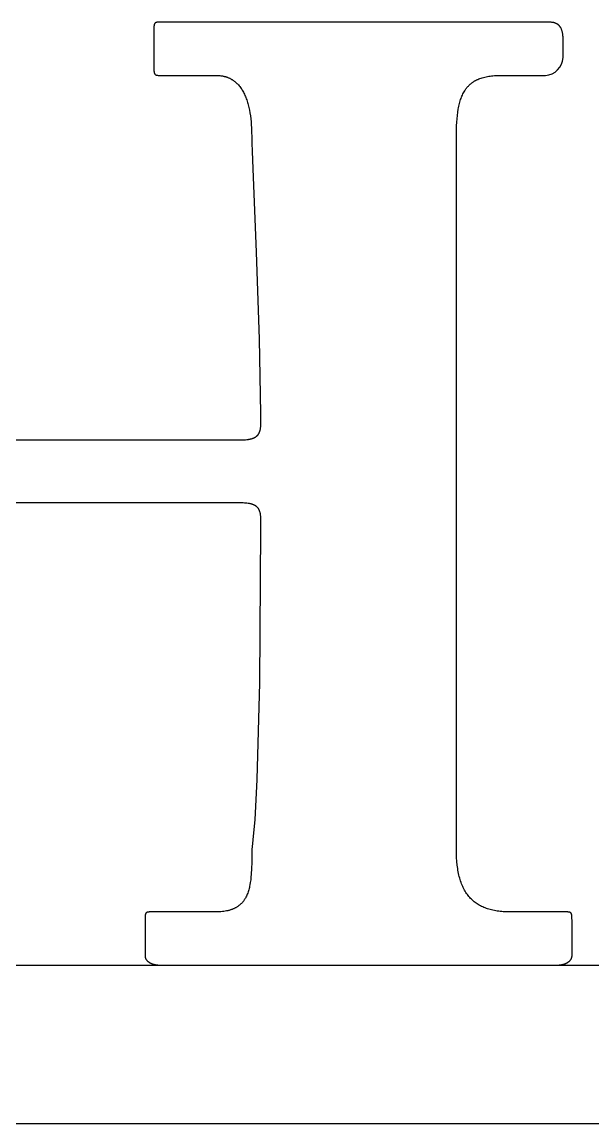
# Model space of a CAD drawing. Extents: x 0 to 794, y 0 to 176.
# Drawn here: x 90 to 179.9, y 0 to 173.6 of the extents above; entities that cross this region are included whole.
import ezdxf

# ---------------------------------------------------------------- set-up
doc = ezdxf.new("R2010")
doc.units = 0
doc.layers.get('0').update_dxf_attribs({"linetype": 'CONTINUOUS'})
doc.layers.add('1', color=12, linetype='CONTINUOUS')
doc.layers.add('5', color=7, linetype='CONTINUOUS')

msp = doc.modelspace()

# ---------------------------------------------------------------- linework, layer by layer
at = {"color": 1}
for p, q in [((112.15, 173.6), (111.69, 173.6)), ((172.43, 173.6), (112.15, 173.6)), ((172.95, 173.59), (172.43, 173.6)), ((110.76, 172.85), (110.75, 172.66)), ((110.75, 172.66), (110.75, 172.2)), ((110.75, 172.2), (110.75, 166.59)), ((110.77, 173.01), (110.76, 172.93)), ((110.76, 172.93), (110.76, 172.85)), ((110.78, 173.08), (110.77, 173.04)), ((110.77, 173.04), (110.77, 173.01)), ((110.79, 173.14), (110.78, 173.11)), ((110.78, 173.11), (110.78, 173.08)), ((110.8, 173.17), (110.79, 173.14)), ((110.81, 173.22), (110.8, 173.2)), ((110.8, 173.2), (110.8, 173.17)), ((110.82, 173.24), (110.81, 173.23)), ((110.81, 173.23), (110.81, 173.22)), ((110.83, 173.27), (110.82, 173.26)), ((110.82, 173.26), (110.82, 173.24)), ((110.84, 173.29), (110.83, 173.28)), ((110.83, 173.28), (110.83, 173.27)), ((110.85, 173.32), (110.84, 173.3)), ((110.84, 173.3), (110.84, 173.29)), ((110.86, 173.34), (110.85, 173.33)), ((110.85, 173.33), (110.85, 173.32)), ((110.87, 173.35), (110.86, 173.34)), ((110.88, 173.37), (110.87, 173.36)), ((110.87, 173.36), (110.87, 173.35)), ((110.89, 173.39), (110.88, 173.38)), ((110.88, 173.38), (110.88, 173.37)), ((110.9, 173.4), (110.89, 173.39)), ((110.91, 173.41), (110.9, 173.4)), ((110.92, 173.42), (110.91, 173.41)), ((110.91, 173.41), (110.91, 173.41)), ((110.93, 173.43), (110.92, 173.42)), ((110.94, 173.44), (110.93, 173.43)), ((110.95, 173.45), (110.94, 173.44)), ((110.96, 173.45), (110.95, 173.45)), ((110.97, 173.46), (110.96, 173.45)), ((110.98, 173.47), (110.97, 173.46)), ((110.99, 173.47), (110.98, 173.47)), ((111, 173.48), (110.99, 173.47)), ((111.01, 173.49), (111, 173.48)), ((111.02, 173.49), (111.01, 173.49)), ((111.03, 173.5), (111.02, 173.49)), ((111.04, 173.5), (111.03, 173.5)), ((111.05, 173.51), (111.04, 173.5)), ((111.06, 173.51), (111.05, 173.51)), ((111.08, 173.52), (111.06, 173.51)), ((111.09, 173.52), (111.08, 173.52)), ((111.1, 173.53), (111.09, 173.52)), ((111.12, 173.53), (111.1, 173.53)), ((111.13, 173.54), (111.12, 173.53)), ((111.14, 173.54), (111.13, 173.54)), ((111.17, 173.55), (111.14, 173.54)), ((111.2, 173.56), (111.17, 173.55)), ((111.23, 173.56), (111.2, 173.56)), ((111.27, 173.57), (111.23, 173.56)), ((111.3, 173.57), (111.27, 173.57)), ((111.34, 173.58), (111.3, 173.57)), ((111.42, 173.58), (111.34, 173.58)), ((111.5, 173.59), (111.42, 173.58)), ((111.69, 173.6), (111.5, 173.59)), ((173.08, 173.59), (172.95, 173.59)), ((173.21, 173.58), (173.08, 173.59)), ((173.34, 173.57), (173.21, 173.58)), ((173.46, 173.55), (173.34, 173.57)), ((173.52, 173.55), (173.46, 173.55)), ((173.58, 173.54), (173.52, 173.55)), ((173.64, 173.52), (173.58, 173.54)), ((173.7, 173.51), (173.64, 173.52)), ((173.76, 173.5), (173.7, 173.51)), ((173.82, 173.48), (173.76, 173.5)), ((173.88, 173.47), (173.82, 173.48)), ((173.93, 173.45), (173.88, 173.47)), ((173.99, 173.43), (173.93, 173.45)), ((174.04, 173.41), (173.99, 173.43)), ((174.1, 173.39), (174.04, 173.41)), ((174.15, 173.36), (174.1, 173.39)), ((174.21, 173.34), (174.15, 173.36)), ((174.23, 173.32), (174.21, 173.34)), ((174.26, 173.31), (174.23, 173.32)), ((174.28, 173.29), (174.26, 173.31)), ((174.31, 173.28), (174.28, 173.29)), ((174.33, 173.26), (174.31, 173.28)), ((174.36, 173.25), (174.33, 173.26)), ((174.38, 173.23), (174.36, 173.25)), ((174.41, 173.21), (174.38, 173.23)), ((174.43, 173.2), (174.41, 173.21)), ((174.45, 173.18), (174.43, 173.2)), ((174.48, 173.16), (174.45, 173.18)), ((174.5, 173.14), (174.48, 173.16)), ((174.52, 173.12), (174.5, 173.14)), ((174.55, 173.1), (174.52, 173.12)), ((174.57, 173.08), (174.55, 173.1)), ((174.59, 173.06), (174.57, 173.08)), ((174.61, 173.03), (174.59, 173.06)), ((174.63, 173.01), (174.61, 173.03)), ((174.65, 172.99), (174.63, 173.01)), ((174.68, 172.96), (174.65, 172.99)), ((174.7, 172.94), (174.68, 172.96)), ((174.72, 172.91), (174.7, 172.94)), ((174.74, 172.89), (174.72, 172.91)), ((174.76, 172.86), (174.74, 172.89)), ((174.77, 172.83), (174.76, 172.86)), ((174.79, 172.81), (174.77, 172.83)), ((174.81, 172.78), (174.79, 172.81)), ((174.83, 172.75), (174.81, 172.78)), ((174.85, 172.72), (174.83, 172.75)), ((174.87, 172.69), (174.85, 172.72)), ((174.88, 172.66), (174.87, 172.69)), ((174.9, 172.62), (174.88, 172.66)), ((174.92, 172.59), (174.9, 172.62)), ((174.93, 172.56), (174.92, 172.59)), ((174.96, 172.49), (174.93, 172.56)), ((174.99, 172.42), (174.96, 172.49)), ((175.02, 172.34), (174.99, 172.42)), ((175.05, 172.26), (175.02, 172.34)), ((175.07, 172.18), (175.05, 172.26)), ((175.1, 172.09), (175.07, 172.18)), ((175.12, 172.01), (175.1, 172.09)), ((175.14, 171.91), (175.12, 172.01)), ((175.15, 171.82), (175.14, 171.91)), ((175.17, 171.72), (175.15, 171.82)), ((175.19, 171.62), (175.17, 171.72)), ((175.2, 171.51), (175.19, 171.62)), ((175.21, 171.4), (175.2, 171.51)), ((175.22, 171.29), (175.21, 171.4)), ((175.22, 171.17), (175.22, 171.29)), ((175.23, 171.05), (175.22, 171.17)), ((175.23, 170.79), (175.23, 171.05)), ((175.23, 167.99), (175.23, 170.79)), ((110.75, 166.59), (110.75, 166.13)), ((110.75, 166.13), (110.76, 165.94)), ((110.76, 165.94), (110.76, 165.86)), ((110.76, 165.86), (110.77, 165.78)), ((110.77, 165.78), (110.77, 165.74)), ((110.77, 165.74), (110.78, 165.71)), ((110.78, 165.71), (110.78, 165.67)), ((110.78, 165.67), (110.79, 165.64)), ((110.79, 165.64), (110.8, 165.61)), ((110.8, 165.61), (110.8, 165.58)), ((110.8, 165.58), (110.81, 165.57)), ((110.81, 165.57), (110.81, 165.56)), ((110.81, 165.56), (110.82, 165.54)), ((110.82, 165.54), (110.82, 165.53)), ((110.82, 165.53), (110.83, 165.52)), ((110.83, 165.52), (110.83, 165.5)), ((110.83, 165.5), (110.84, 165.49)), ((110.84, 165.49), (110.84, 165.48)), ((110.84, 165.48), (110.85, 165.47)), ((110.85, 165.47), (110.85, 165.46)), ((110.85, 165.46), (110.86, 165.45)), ((110.86, 165.45), (110.87, 165.44)), ((110.87, 165.44), (110.87, 165.43)), ((110.87, 165.43), (110.88, 165.42)), ((110.88, 165.42), (110.88, 165.41)), ((110.88, 165.41), (110.89, 165.4)), ((110.89, 165.4), (110.9, 165.39)), ((110.9, 165.39), (110.91, 165.38)), ((110.91, 165.38), (110.91, 165.37)), ((110.91, 165.37), (110.92, 165.36)), ((110.92, 165.36), (110.93, 165.35)), ((110.93, 165.35), (110.94, 165.35)), ((110.94, 165.35), (110.95, 165.34)), ((110.95, 165.34), (110.96, 165.33)), ((110.96, 165.33), (110.97, 165.32)), ((110.97, 165.32), (110.98, 165.32)), ((110.98, 165.32), (110.99, 165.31)), ((110.99, 165.31), (111, 165.3)), ((111, 165.3), (111.01, 165.3)), ((111.01, 165.3), (111.02, 165.29)), ((111.02, 165.29), (111.03, 165.29)), ((111.03, 165.29), (111.04, 165.28)), ((111.04, 165.28), (111.05, 165.28)), ((111.05, 165.28), (111.06, 165.27)), ((111.06, 165.27), (111.08, 165.27)), ((111.08, 165.27), (111.09, 165.26)), ((111.09, 165.26), (111.1, 165.26)), ((111.1, 165.26), (111.12, 165.25)), ((111.12, 165.25), (111.13, 165.25)), ((111.13, 165.25), (111.14, 165.24)), ((111.14, 165.24), (111.17, 165.24)), ((111.17, 165.24), (111.2, 165.23)), ((111.2, 165.23), (111.23, 165.22)), ((111.23, 165.22), (111.27, 165.22)), ((111.27, 165.22), (111.3, 165.21)), ((111.3, 165.21), (111.34, 165.21)), ((111.34, 165.21), (111.42, 165.2)), ((111.42, 165.2), (111.5, 165.2)), ((111.5, 165.2), (111.69, 165.19)), ((111.69, 165.19), (112.15, 165.19)), ((112.15, 165.19), (120.56, 165.19)), ((120.56, 165.19), (120.76, 165.18)), ((120.76, 165.18), (120.95, 165.17)), ((120.95, 165.17), (121.13, 165.16)), ((121.13, 165.16), (121.32, 165.14)), ((121.32, 165.14), (121.41, 165.13)), ((121.41, 165.13), (121.5, 165.11)), ((121.5, 165.11), (121.58, 165.1)), ((121.58, 165.1), (121.67, 165.08)), ((121.67, 165.08), (121.76, 165.06)), ((121.76, 165.06), (121.84, 165.04)), ((121.84, 165.04), (121.93, 165.02)), ((121.93, 165.02), (122.01, 165)), ((122.01, 165), (122.09, 164.97)), ((122.09, 164.97), (122.17, 164.95)), ((122.17, 164.95), (122.25, 164.92)), ((162.69, 164.88), (162.89, 164.93)), ((162.89, 164.93), (163.09, 164.98)), ((163.09, 164.98), (163.3, 165.02)), ((163.3, 165.02), (163.51, 165.05)), ((163.51, 165.05), (163.73, 165.08)), ((163.73, 165.08), (163.95, 165.11)), ((163.95, 165.11), (164.18, 165.13)), ((164.18, 165.13), (164.42, 165.15)), ((164.42, 165.15), (164.66, 165.17)), ((164.66, 165.17), (164.91, 165.18)), ((164.91, 165.18), (165.42, 165.19)), ((165.42, 165.19), (172.43, 165.19)), ((122.25, 164.92), (122.33, 164.89)), ((122.33, 164.89), (122.41, 164.86)), ((122.41, 164.86), (122.49, 164.83)), ((122.49, 164.83), (122.56, 164.8)), ((122.56, 164.8), (122.64, 164.76)), ((122.64, 164.76), (122.71, 164.73)), ((122.71, 164.73), (122.79, 164.69)), ((122.79, 164.69), (122.86, 164.65)), ((122.86, 164.65), (122.93, 164.61)), ((122.93, 164.61), (123, 164.57)), ((123, 164.57), (123.07, 164.53)), ((123.07, 164.53), (123.14, 164.49)), ((123.14, 164.49), (123.21, 164.44)), ((123.21, 164.44), (123.28, 164.4)), ((123.28, 164.4), (123.34, 164.35)), ((123.34, 164.35), (123.41, 164.3)), ((123.41, 164.3), (123.48, 164.25)), ((123.48, 164.25), (123.54, 164.2)), ((123.54, 164.2), (123.6, 164.15)), ((123.6, 164.15), (123.66, 164.09)), ((123.66, 164.09), (123.72, 164.04)), ((123.72, 164.04), (123.79, 163.98)), ((123.79, 163.98), (123.84, 163.93)), ((123.84, 163.93), (123.9, 163.87)), ((123.9, 163.87), (123.96, 163.81)), ((123.96, 163.81), (124.07, 163.69)), ((124.07, 163.69), (124.18, 163.56)), ((124.18, 163.56), (124.29, 163.43)), ((124.29, 163.43), (124.39, 163.29)), ((124.39, 163.29), (124.49, 163.15)), ((159.97, 163.12), (160.02, 163.19)), ((160.02, 163.19), (160.07, 163.26)), ((160.07, 163.26), (160.13, 163.33)), ((160.13, 163.33), (160.18, 163.4)), ((160.18, 163.4), (160.24, 163.46)), ((160.24, 163.46), (160.3, 163.52)), ((160.3, 163.52), (160.36, 163.58)), ((160.36, 163.58), (160.42, 163.65)), ((160.42, 163.65), (160.48, 163.7)), ((160.48, 163.7), (160.54, 163.76)), ((160.54, 163.76), (160.61, 163.82)), ((160.61, 163.82), (160.67, 163.88)), ((160.67, 163.88), (160.74, 163.93)), ((160.74, 163.93), (160.81, 163.98)), ((160.81, 163.98), (160.87, 164.04)), ((160.87, 164.04), (160.94, 164.09)), ((160.94, 164.09), (161.01, 164.14)), ((161.01, 164.14), (161.09, 164.18)), ((161.09, 164.18), (161.16, 164.23)), ((161.16, 164.23), (161.23, 164.28)), ((161.23, 164.28), (161.31, 164.32)), ((161.31, 164.32), (161.39, 164.37)), ((161.39, 164.37), (161.47, 164.41)), ((161.47, 164.41), (161.54, 164.45)), ((161.54, 164.45), (161.62, 164.49)), ((161.62, 164.49), (161.71, 164.53)), ((161.71, 164.53), (161.79, 164.57)), ((161.79, 164.57), (161.96, 164.64)), ((161.96, 164.64), (162.13, 164.71)), ((162.13, 164.71), (162.32, 164.77)), ((162.32, 164.77), (162.5, 164.83)), ((162.5, 164.83), (162.69, 164.88)), ((124.49, 163.15), (124.59, 163.01)), ((124.59, 163.01), (124.68, 162.86)), ((124.68, 162.86), (124.77, 162.7)), ((124.77, 162.7), (124.86, 162.55)), ((124.86, 162.55), (124.94, 162.38)), ((124.94, 162.38), (125.02, 162.22)), ((125.02, 162.22), (125.1, 162.05)), ((125.1, 162.05), (125.17, 161.87)), ((125.17, 161.87), (125.25, 161.69)), ((125.25, 161.69), (125.31, 161.51)), ((125.31, 161.51), (125.38, 161.33)), ((159.08, 161.37), (159.15, 161.56)), ((159.15, 161.56), (159.22, 161.75)), ((159.22, 161.75), (159.29, 161.93)), ((159.29, 161.93), (159.37, 162.1)), ((159.37, 162.1), (159.45, 162.28)), ((159.45, 162.28), (159.54, 162.44)), ((159.54, 162.44), (159.62, 162.6)), ((159.62, 162.6), (159.72, 162.76)), ((159.72, 162.76), (159.81, 162.91)), ((159.81, 162.91), (159.86, 162.98)), ((159.86, 162.98), (159.91, 163.05)), ((159.91, 163.05), (159.97, 163.12)), ((125.38, 161.33), (125.44, 161.14)), ((125.44, 161.14), (125.5, 160.94)), ((125.5, 160.94), (125.56, 160.75)), ((125.56, 160.75), (125.61, 160.55)), ((125.61, 160.55), (125.71, 160.13)), ((125.71, 160.13), (125.8, 159.71)), ((158.64, 159.38), (158.72, 159.86)), ((158.72, 159.86), (158.76, 160.1)), ((158.76, 160.1), (158.81, 160.32)), ((158.81, 160.32), (158.86, 160.54)), ((158.86, 160.54), (158.91, 160.76)), ((158.91, 160.76), (158.96, 160.96)), ((158.96, 160.96), (159.02, 161.17)), ((159.02, 161.17), (159.08, 161.37)), ((125.8, 159.71), (125.88, 159.27)), ((125.88, 159.27), (125.95, 158.82)), ((125.95, 158.82), (126.01, 158.36)), ((126.01, 158.36), (126.06, 157.89)), ((158.48, 157.81), (158.52, 158.36)), ((158.52, 158.36), (158.58, 158.88)), ((158.58, 158.88), (158.64, 159.38)), ((126.06, 157.89), (126.1, 157.41)), ((126.1, 157.41), (126.13, 156.91)), ((126.13, 156.91), (126.15, 156.41)), ((126.15, 156.41), (126.17, 155.37)), ((158.41, 155.37), (158.43, 156.64)), ((158.43, 156.64), (158.45, 157.24)), ((158.45, 157.24), (158.48, 157.81)), ((126.17, 155.37), (126.18, 154.56)), ((126.18, 154.56), (126.23, 153.22)), ((158.41, 109.11), (158.41, 155.37)), ((126.23, 153.22), (126.39, 149.17)), ((126.39, 149.17), (126.87, 137.32)), ((126.87, 137.32), (127.35, 123.63)), ((127.35, 123.63), (127.57, 111.92)), ((127.57, 111.92), (127.57, 110.51)), ((127.47, 109.39), (127.45, 109.3)), ((127.49, 109.49), (127.47, 109.39)), ((127.5, 109.59), (127.49, 109.49)), ((127.52, 109.69), (127.5, 109.59)), ((127.53, 109.8), (127.52, 109.69)), ((127.54, 109.91), (127.53, 109.8)), ((127.55, 110.02), (127.54, 109.91)), ((127.56, 110.14), (127.55, 110.02)), ((127.57, 110.26), (127.56, 110.14)), ((127.57, 110.51), (127.57, 110.26)), ((123.36, 107.71), (58.88, 107.71)), ((124.35, 107.72), (123.36, 107.71)), ((124.79, 107.73), (124.35, 107.72)), ((125, 107.74), (124.79, 107.73)), ((125.2, 107.75), (125, 107.74)), ((125.4, 107.77), (125.2, 107.75)), ((125.58, 107.8), (125.4, 107.77)), ((125.67, 107.81), (125.58, 107.8)), ((125.76, 107.82), (125.67, 107.81)), ((125.84, 107.84), (125.76, 107.82)), ((125.93, 107.86), (125.84, 107.84)), ((126.01, 107.88), (125.93, 107.86)), ((126.09, 107.9), (126.01, 107.88)), ((126.16, 107.92), (126.09, 107.9)), ((126.24, 107.95), (126.16, 107.92)), ((126.31, 107.97), (126.24, 107.95)), ((126.38, 108), (126.31, 107.97)), ((126.45, 108.03), (126.38, 108)), ((126.49, 108.04), (126.45, 108.03)), ((126.52, 108.06), (126.49, 108.04)), ((126.55, 108.08), (126.52, 108.06)), ((126.58, 108.09), (126.55, 108.08)), ((126.61, 108.11), (126.58, 108.09)), ((126.65, 108.13), (126.61, 108.11)), ((126.68, 108.15), (126.65, 108.13)), ((126.71, 108.17), (126.68, 108.15)), ((126.74, 108.19), (126.71, 108.17)), ((126.77, 108.21), (126.74, 108.19)), ((126.79, 108.23), (126.77, 108.21)), ((126.82, 108.25), (126.79, 108.23)), ((126.85, 108.27), (126.82, 108.25)), ((126.88, 108.3), (126.85, 108.27)), ((126.9, 108.32), (126.88, 108.3)), ((126.93, 108.34), (126.9, 108.32)), ((126.95, 108.37), (126.93, 108.34)), ((126.98, 108.39), (126.95, 108.37)), ((127, 108.42), (126.98, 108.39)), ((127.03, 108.45), (127, 108.42)), ((127.05, 108.47), (127.03, 108.45)), ((127.07, 108.5), (127.05, 108.47)), ((127.1, 108.53), (127.07, 108.5)), ((127.12, 108.56), (127.1, 108.53)), ((127.14, 108.59), (127.12, 108.56)), ((127.16, 108.62), (127.14, 108.59)), ((127.18, 108.65), (127.16, 108.62)), ((127.2, 108.68), (127.18, 108.65)), ((127.22, 108.72), (127.2, 108.68)), ((127.24, 108.75), (127.22, 108.72)), ((127.26, 108.79), (127.24, 108.75)), ((127.27, 108.82), (127.26, 108.79)), ((127.29, 108.86), (127.27, 108.82)), ((127.31, 108.89), (127.29, 108.86)), ((127.32, 108.93), (127.31, 108.89)), ((127.34, 108.97), (127.32, 108.93)), ((127.35, 109.01), (127.34, 108.97)), ((127.37, 109.05), (127.35, 109.01)), ((127.4, 109.13), (127.37, 109.05)), ((127.42, 109.21), (127.4, 109.13)), ((127.45, 109.3), (127.42, 109.21)), ((158.41, 102.1), (158.41, 109.11)), ((158.41, 43.22), (158.41, 102.1)), ((58.88, 97.9), (123.36, 97.9)), ((123.36, 97.9), (124.35, 97.89)), ((124.35, 97.89), (124.79, 97.88)), ((124.79, 97.88), (125, 97.87)), ((125, 97.87), (125.2, 97.85)), ((125.2, 97.85), (125.4, 97.83)), ((125.4, 97.83), (125.58, 97.81)), ((125.58, 97.81), (125.67, 97.8)), ((125.67, 97.8), (125.76, 97.78)), ((125.76, 97.78), (125.84, 97.77)), ((125.84, 97.77), (125.93, 97.75)), ((125.93, 97.75), (126.01, 97.73)), ((126.01, 97.73), (126.09, 97.71)), ((126.09, 97.71), (126.16, 97.69)), ((126.16, 97.69), (126.24, 97.66)), ((126.24, 97.66), (126.31, 97.64)), ((126.31, 97.64), (126.38, 97.61)), ((126.38, 97.61), (126.45, 97.58)), ((126.45, 97.58), (126.49, 97.56)), ((126.49, 97.56), (126.52, 97.55)), ((126.52, 97.55), (126.55, 97.53)), ((126.55, 97.53), (126.58, 97.51)), ((126.58, 97.51), (126.61, 97.5)), ((126.61, 97.5), (126.65, 97.48)), ((126.65, 97.48), (126.68, 97.46)), ((126.68, 97.46), (126.71, 97.44)), ((126.71, 97.44), (126.74, 97.42)), ((126.74, 97.42), (126.77, 97.4)), ((126.77, 97.4), (126.79, 97.38)), ((126.79, 97.38), (126.82, 97.36)), ((126.82, 97.36), (126.85, 97.33)), ((126.85, 97.33), (126.88, 97.31)), ((126.88, 97.31), (126.9, 97.29)), ((126.9, 97.29), (126.93, 97.26)), ((126.93, 97.26), (126.95, 97.24)), ((126.95, 97.24), (126.98, 97.21)), ((126.98, 97.21), (127, 97.19)), ((127, 97.19), (127.03, 97.16)), ((127.03, 97.16), (127.05, 97.13)), ((127.05, 97.13), (127.07, 97.1)), ((127.07, 97.1), (127.1, 97.08)), ((127.1, 97.08), (127.12, 97.05)), ((127.12, 97.05), (127.14, 97.02)), ((127.14, 97.02), (127.16, 96.99)), ((127.16, 96.99), (127.18, 96.95)), ((127.18, 96.95), (127.2, 96.92)), ((127.2, 96.92), (127.22, 96.89)), ((127.22, 96.89), (127.24, 96.86)), ((127.24, 96.86), (127.26, 96.82)), ((127.26, 96.82), (127.27, 96.79)), ((127.27, 96.79), (127.29, 96.75)), ((127.29, 96.75), (127.31, 96.71)), ((127.31, 96.71), (127.32, 96.68)), ((127.32, 96.68), (127.34, 96.64)), ((127.34, 96.64), (127.35, 96.6)), ((127.35, 96.6), (127.37, 96.56)), ((127.37, 96.56), (127.4, 96.48)), ((127.4, 96.48), (127.42, 96.39)), ((127.42, 96.39), (127.45, 96.3)), ((127.45, 96.3), (127.47, 96.21)), ((127.47, 96.21), (127.49, 96.12)), ((127.49, 96.12), (127.5, 96.02)), ((127.5, 96.02), (127.52, 95.92)), ((127.52, 95.92), (127.53, 95.81)), ((127.53, 95.81), (127.54, 95.7)), ((127.54, 95.7), (127.55, 95.59)), ((127.55, 95.59), (127.56, 95.47)), ((127.56, 95.47), (127.57, 95.35)), ((127.57, 95.35), (127.57, 95.09)), ((127.57, 95.09), (127.57, 93.69)), ((127.57, 93.69), (127.39, 69.51)), ((127.39, 69.51), (126.98, 54.26)), ((126.98, 54.26), (126.63, 47.92)), ((126.63, 47.92), (126.41, 45.33)), ((126.41, 45.33), (126.3, 44.21)), ((126.3, 44.21), (126.17, 43.22)), ((126.17, 43.22), (126.16, 41.19)), ((158.42, 42.58), (158.41, 43.22)), ((158.44, 41.96), (158.42, 42.58)), ((158.49, 41.36), (158.44, 41.96)), ((126.13, 40.24), (126.08, 39.33)), ((126.16, 41.19), (126.13, 40.24)), ((158.54, 40.79), (158.49, 41.36)), ((158.58, 40.51), (158.54, 40.79)), ((158.62, 40.24), (158.58, 40.51)), ((158.66, 39.98), (158.62, 40.24)), ((158.71, 39.72), (158.66, 39.98)), ((126, 38.46), (125.94, 38.05)), ((126.04, 38.89), (126, 38.46)), ((126.08, 39.33), (126.04, 38.89)), ((158.76, 39.46), (158.71, 39.72)), ((158.81, 39.21), (158.76, 39.46)), ((158.87, 38.97), (158.81, 39.21)), ((158.94, 38.73), (158.87, 38.97)), ((159, 38.5), (158.94, 38.73)), ((159.08, 38.28), (159, 38.5)), ((159.15, 38.06), (159.08, 38.28)), ((125.59, 36.55), (125.53, 36.38)), ((125.65, 36.73), (125.59, 36.55)), ((125.7, 36.9), (125.65, 36.73)), ((125.75, 37.09), (125.7, 36.9)), ((125.79, 37.27), (125.75, 37.09)), ((125.83, 37.46), (125.79, 37.27)), ((125.87, 37.66), (125.83, 37.46)), ((125.94, 38.05), (125.87, 37.66)), ((159.23, 37.84), (159.15, 38.06)), ((159.32, 37.63), (159.23, 37.84)), ((159.41, 37.43), (159.32, 37.63)), ((159.5, 37.23), (159.41, 37.43)), ((159.59, 37.04), (159.5, 37.23)), ((159.69, 36.85), (159.59, 37.04)), ((159.8, 36.67), (159.69, 36.85)), ((159.91, 36.49), (159.8, 36.67)), ((160.02, 36.32), (159.91, 36.49)), ((124.53, 34.73), (124.47, 34.67)), ((124.58, 34.79), (124.53, 34.73)), ((124.64, 34.85), (124.58, 34.79)), ((124.69, 34.91), (124.64, 34.85)), ((124.75, 34.97), (124.69, 34.91)), ((124.8, 35.04), (124.75, 34.97)), ((124.85, 35.1), (124.8, 35.04)), ((124.9, 35.17), (124.85, 35.1)), ((124.95, 35.24), (124.9, 35.17)), ((124.99, 35.31), (124.95, 35.24)), ((125.04, 35.38), (124.99, 35.31)), ((125.08, 35.45), (125.04, 35.38)), ((125.13, 35.52), (125.08, 35.45)), ((125.17, 35.59), (125.13, 35.52)), ((125.21, 35.67), (125.17, 35.59)), ((125.25, 35.74), (125.21, 35.67)), ((125.33, 35.89), (125.25, 35.74)), ((125.4, 36.05), (125.33, 35.89)), ((125.47, 36.21), (125.4, 36.05)), ((125.53, 36.38), (125.47, 36.21)), ((160.14, 36.16), (160.02, 36.32)), ((160.26, 36), (160.14, 36.16)), ((160.38, 35.84), (160.26, 36)), ((160.51, 35.69), (160.38, 35.84)), ((160.65, 35.54), (160.51, 35.69)), ((160.79, 35.4), (160.65, 35.54)), ((160.93, 35.27), (160.79, 35.4)), ((161.07, 35.14), (160.93, 35.27)), ((161.22, 35.01), (161.07, 35.14)), ((161.38, 34.89), (161.22, 35.01)), ((161.53, 34.78), (161.38, 34.89)), ((161.7, 34.67), (161.53, 34.78)), ((109.4, 32.99), (109.39, 32.96)), ((109.41, 33.03), (109.4, 33.02)), ((109.4, 33.02), (109.4, 32.99)), ((109.42, 33.06), (109.41, 33.04)), ((109.41, 33.04), (109.41, 33.03)), ((109.43, 33.09), (109.42, 33.08)), ((109.42, 33.08), (109.42, 33.07)), ((109.42, 33.07), (109.42, 33.06)), ((109.44, 33.12), (109.43, 33.11)), ((109.43, 33.11), (109.43, 33.09)), ((109.45, 33.13), (109.44, 33.12)), ((109.46, 33.15), (109.45, 33.14)), ((109.45, 33.14), (109.45, 33.13)), ((109.47, 33.17), (109.46, 33.16)), ((109.46, 33.16), (109.46, 33.15)), ((109.48, 33.18), (109.47, 33.17)), ((109.49, 33.2), (109.48, 33.19)), ((109.48, 33.19), (109.48, 33.18)), ((109.5, 33.21), (109.49, 33.2)), ((109.51, 33.22), (109.5, 33.21)), ((109.52, 33.24), (109.51, 33.23)), ((109.51, 33.23), (109.51, 33.22)), ((109.53, 33.24), (109.52, 33.24)), ((109.54, 33.25), (109.53, 33.24)), ((109.55, 33.26), (109.54, 33.25)), ((109.56, 33.27), (109.55, 33.26)), ((109.57, 33.27), (109.56, 33.27)), ((109.58, 33.28), (109.57, 33.27)), ((109.59, 33.29), (109.58, 33.28)), ((109.6, 33.29), (109.59, 33.29)), ((109.61, 33.3), (109.6, 33.29)), ((109.62, 33.31), (109.61, 33.3)), ((109.63, 33.31), (109.62, 33.31)), ((109.64, 33.32), (109.63, 33.31)), ((109.65, 33.32), (109.64, 33.32)), ((109.66, 33.33), (109.65, 33.32)), ((109.68, 33.33), (109.66, 33.33)), ((109.69, 33.34), (109.68, 33.33)), ((109.7, 33.34), (109.69, 33.34)), ((109.71, 33.35), (109.7, 33.34)), ((109.73, 33.35), (109.71, 33.35)), ((109.74, 33.35), (109.73, 33.35)), ((109.77, 33.36), (109.74, 33.35)), ((109.8, 33.37), (109.77, 33.36)), ((109.83, 33.37), (109.8, 33.37)), ((109.87, 33.38), (109.83, 33.37)), ((109.9, 33.38), (109.87, 33.38)), ((109.94, 33.39), (109.9, 33.38)), ((110.01, 33.4), (109.94, 33.39)), ((110.1, 33.4), (110.01, 33.4)), ((110.28, 33.41), (110.1, 33.4)), ((110.75, 33.41), (110.28, 33.41)), ((120.56, 33.41), (110.75, 33.41)), ((120.82, 33.41), (120.56, 33.41)), ((121.07, 33.42), (120.82, 33.41)), ((121.31, 33.44), (121.07, 33.42)), ((121.55, 33.46), (121.31, 33.44)), ((121.77, 33.49), (121.55, 33.46)), ((121.99, 33.52), (121.77, 33.49)), ((122.21, 33.56), (121.99, 33.52)), ((122.41, 33.6), (122.21, 33.56)), ((122.51, 33.63), (122.41, 33.6)), ((122.61, 33.65), (122.51, 33.63)), ((122.71, 33.68), (122.61, 33.65)), ((122.8, 33.71), (122.71, 33.68)), ((122.89, 33.74), (122.8, 33.71)), ((122.98, 33.77), (122.89, 33.74)), ((123.07, 33.8), (122.98, 33.77)), ((123.16, 33.84), (123.07, 33.8)), ((123.25, 33.87), (123.16, 33.84)), ((123.33, 33.91), (123.25, 33.87)), ((123.41, 33.95), (123.33, 33.91)), ((123.49, 33.99), (123.41, 33.95)), ((123.57, 34.03), (123.49, 33.99)), ((123.65, 34.07), (123.57, 34.03)), ((123.73, 34.11), (123.65, 34.07)), ((123.8, 34.16), (123.73, 34.11)), ((123.88, 34.2), (123.8, 34.16)), ((123.95, 34.25), (123.88, 34.2)), ((124.02, 34.3), (123.95, 34.25)), ((124.09, 34.35), (124.02, 34.3)), ((124.15, 34.4), (124.09, 34.35)), ((124.22, 34.45), (124.15, 34.4)), ((124.28, 34.5), (124.22, 34.45)), ((124.35, 34.56), (124.28, 34.5)), ((124.41, 34.61), (124.35, 34.56)), ((124.47, 34.67), (124.41, 34.61)), ((161.86, 34.56), (161.7, 34.67)), ((162.03, 34.46), (161.86, 34.56)), ((162.21, 34.37), (162.03, 34.46)), ((162.39, 34.28), (162.21, 34.37)), ((162.57, 34.19), (162.39, 34.28)), ((162.76, 34.11), (162.57, 34.19)), ((162.95, 34.03), (162.76, 34.11)), ((163.14, 33.96), (162.95, 34.03)), ((163.34, 33.89), (163.14, 33.96)), ((163.55, 33.83), (163.34, 33.89)), ((163.75, 33.77), (163.55, 33.83)), ((163.96, 33.72), (163.75, 33.77)), ((164.18, 33.67), (163.96, 33.72)), ((164.4, 33.62), (164.18, 33.67)), ((164.62, 33.58), (164.4, 33.62)), ((164.85, 33.55), (164.62, 33.58)), ((165.08, 33.51), (164.85, 33.55)), ((165.32, 33.49), (165.08, 33.51)), ((165.56, 33.46), (165.32, 33.49)), ((165.8, 33.44), (165.56, 33.46)), ((166.05, 33.43), (165.8, 33.44)), ((166.3, 33.42), (166.05, 33.43)), ((166.82, 33.41), (166.3, 33.42)), ((175.23, 33.41), (166.82, 33.41)), ((175.7, 33.41), (175.23, 33.41)), ((175.88, 33.4), (175.7, 33.41)), ((175.97, 33.4), (175.88, 33.4)), ((176.04, 33.39), (175.97, 33.4)), ((176.08, 33.38), (176.04, 33.39)), ((176.11, 33.38), (176.08, 33.38)), ((176.15, 33.37), (176.11, 33.38)), ((176.18, 33.37), (176.15, 33.37)), ((176.21, 33.36), (176.18, 33.37)), ((176.24, 33.35), (176.21, 33.36)), ((176.25, 33.35), (176.24, 33.35)), ((176.27, 33.35), (176.25, 33.35)), ((176.28, 33.34), (176.27, 33.35)), ((176.29, 33.34), (176.28, 33.34)), ((176.31, 33.33), (176.29, 33.34)), ((176.32, 33.33), (176.31, 33.33)), ((176.33, 33.32), (176.32, 33.33)), ((176.34, 33.32), (176.33, 33.32)), ((176.35, 33.31), (176.34, 33.32)), ((176.36, 33.31), (176.35, 33.31)), ((176.38, 33.3), (176.36, 33.31)), ((176.39, 33.29), (176.38, 33.3)), ((176.4, 33.29), (176.39, 33.29)), ((176.41, 33.28), (176.4, 33.29)), ((176.42, 33.27), (176.41, 33.28)), ((176.43, 33.27), (176.42, 33.27)), ((176.43, 33.26), (176.43, 33.27)), ((176.44, 33.25), (176.43, 33.26)), ((176.45, 33.24), (176.44, 33.25)), ((176.46, 33.24), (176.45, 33.24)), ((176.47, 33.23), (176.46, 33.24)), ((176.48, 33.22), (176.47, 33.23)), ((176.48, 33.21), (176.48, 33.22)), ((176.49, 33.2), (176.48, 33.21)), ((176.5, 33.19), (176.49, 33.2)), ((176.51, 33.18), (176.5, 33.19)), ((176.51, 33.17), (176.51, 33.18)), ((176.52, 33.16), (176.51, 33.17)), ((176.52, 33.15), (176.52, 33.16)), ((176.53, 33.14), (176.52, 33.15)), ((176.54, 33.13), (176.53, 33.14)), ((176.54, 33.12), (176.54, 33.13)), ((176.55, 33.11), (176.54, 33.12)), ((176.55, 33.09), (176.55, 33.11)), ((176.56, 33.08), (176.55, 33.09)), ((176.56, 33.07), (176.56, 33.08)), ((176.57, 33.06), (176.56, 33.07)), ((176.57, 33.04), (176.57, 33.06)), ((176.57, 33.03), (176.57, 33.04)), ((176.58, 33.02), (176.57, 33.03)), ((176.59, 32.99), (176.58, 33.02)), ((176.59, 32.96), (176.59, 32.99)), ((109.36, 32.66), (109.35, 32.47)), ((109.35, 32.47), (109.35, 32.01)), ((109.35, 32.01), (109.35, 26.4)), ((109.37, 32.82), (109.36, 32.74)), ((109.36, 32.74), (109.36, 32.66)), ((109.38, 32.89), (109.37, 32.86)), ((109.37, 32.86), (109.37, 32.82)), ((109.39, 32.96), (109.38, 32.92)), ((109.38, 32.92), (109.38, 32.89)), ((176.6, 32.92), (176.59, 32.96)), ((176.6, 32.89), (176.6, 32.92)), ((176.61, 32.86), (176.6, 32.89)), ((176.61, 32.82), (176.61, 32.86)), ((176.62, 32.74), (176.61, 32.82)), ((176.63, 32.66), (176.62, 32.74)), ((176.63, 32.47), (176.63, 32.66)), ((176.64, 32.01), (176.63, 32.47)), ((176.64, 26.4), (176.64, 32.01)), ((109.35, 26.4), (109.35, 26.4)), ((109.35, 26.4), (109.35, 26.4)), ((109.35, 26.4), (109.35, 26.4)), ((109.35, 26.4), (109.35, 26.4)), ((109.35, 26.4), (109.35, 26.39)), ((109.35, 26.39), (109.35, 26.38)), ((109.35, 26.38), (109.35, 26.37)), ((109.35, 26.37), (109.35, 26.36)), ((109.35, 26.36), (109.35, 26.34)), ((109.35, 26.34), (109.35, 26.33)), ((109.35, 26.33), (109.36, 26.31)), ((109.36, 26.31), (109.36, 26.29)), ((109.36, 26.29), (109.36, 26.27)), ((109.36, 26.27), (109.37, 26.25)), ((109.37, 26.25), (109.38, 26.23)), ((109.38, 26.23), (109.38, 26.21)), ((109.38, 26.21), (109.39, 26.18)), ((109.39, 26.18), (109.4, 26.16)), ((109.4, 26.16), (109.41, 26.13)), ((109.41, 26.13), (109.42, 26.1)), ((109.42, 26.1), (109.43, 26.08)), ((109.43, 26.08), (109.44, 26.05)), ((109.44, 26.05), (109.46, 26.02)), ((176.52, 26.02), (176.54, 26.05)), ((176.54, 26.05), (176.55, 26.08)), ((176.55, 26.08), (176.56, 26.1)), ((176.56, 26.1), (176.57, 26.13)), ((176.57, 26.13), (176.58, 26.16)), ((176.58, 26.16), (176.59, 26.18)), ((176.59, 26.18), (176.6, 26.21)), ((176.6, 26.21), (176.61, 26.23)), ((176.61, 26.25), (176.62, 26.27)), ((176.61, 26.23), (176.61, 26.25)), ((176.62, 26.31), (176.63, 26.33)), ((176.62, 26.29), (176.62, 26.31)), ((176.62, 26.27), (176.62, 26.29)), ((176.63, 26.39), (176.64, 26.4)), ((176.63, 26.38), (176.63, 26.39)), ((176.63, 26.37), (176.63, 26.38)), ((176.63, 26.36), (176.63, 26.37)), ((176.63, 26.34), (176.63, 26.36)), ((176.63, 26.33), (176.63, 26.34)), ((176.64, 26.4), (176.64, 26.4)), ((176.64, 26.4), (176.64, 26.4)), ((176.64, 26.4), (176.64, 26.4)), ((176.64, 26.4), (176.64, 26.4)), ((109.46, 26.02), (109.48, 25.99)), ((109.48, 25.99), (109.49, 25.96)), ((109.49, 25.96), (109.51, 25.93)), ((109.51, 25.93), (109.53, 25.9)), ((109.53, 25.9), (109.56, 25.86)), ((109.56, 25.86), (109.58, 25.83)), ((109.58, 25.83), (109.61, 25.8)), ((109.61, 25.8), (109.63, 25.77)), ((109.63, 25.77), (109.66, 25.73)), ((109.66, 25.73), (109.7, 25.7)), ((109.7, 25.7), (109.73, 25.67)), ((109.73, 25.67), (109.77, 25.64)), ((109.77, 25.64), (109.8, 25.6)), ((109.8, 25.6), (109.84, 25.57)), ((109.84, 25.57), (109.89, 25.54)), ((109.89, 25.54), (109.93, 25.51)), ((109.93, 25.51), (109.98, 25.47)), ((109.98, 25.47), (110.03, 25.44)), ((110.03, 25.44), (110.08, 25.41)), ((110.08, 25.41), (110.14, 25.38)), ((110.14, 25.38), (110.2, 25.35)), ((110.2, 25.35), (110.26, 25.33)), ((110.26, 25.33), (110.32, 25.3)), ((110.32, 25.3), (110.39, 25.27)), ((110.39, 25.27), (110.46, 25.24)), ((110.46, 25.24), (110.53, 25.22)), ((110.53, 25.22), (110.6, 25.19)), ((110.6, 25.19), (110.68, 25.17)), ((110.68, 25.17), (110.76, 25.15)), ((110.76, 25.15), (110.85, 25.13)), ((110.85, 25.13), (110.94, 25.11)), ((110.94, 25.11), (111.03, 25.09)), ((111.03, 25.09), (111.13, 25.08)), ((111.13, 25.08), (111.22, 25.06)), ((111.22, 25.06), (111.33, 25.05)), ((111.33, 25.05), (111.43, 25.03)), ((111.43, 25.03), (111.54, 25.02)), ((111.54, 25.02), (111.66, 25.02)), ((111.66, 25.02), (111.89, 25)), ((111.89, 25), (112.15, 25)), ((112.15, 25), (173.83, 25)), ((173.83, 25), (174.09, 25)), ((174.09, 25), (174.33, 25.02)), ((174.33, 25.02), (174.44, 25.02)), ((174.44, 25.02), (174.55, 25.03)), ((174.55, 25.03), (174.65, 25.05)), ((174.65, 25.05), (174.76, 25.06)), ((174.76, 25.06), (174.86, 25.08)), ((174.86, 25.08), (174.95, 25.09)), ((174.95, 25.09), (175.04, 25.11)), ((175.04, 25.11), (175.13, 25.13)), ((175.13, 25.13), (175.22, 25.15)), ((175.22, 25.15), (175.3, 25.17)), ((175.3, 25.17), (175.38, 25.19)), ((175.38, 25.19), (175.45, 25.22)), ((175.45, 25.22), (175.53, 25.24)), ((175.53, 25.24), (175.59, 25.27)), ((175.59, 25.27), (175.66, 25.3)), ((175.66, 25.3), (175.72, 25.33)), ((175.72, 25.33), (175.79, 25.35)), ((175.79, 25.35), (175.84, 25.38)), ((175.84, 25.38), (175.9, 25.41)), ((175.9, 25.41), (175.95, 25.44)), ((175.95, 25.44), (176, 25.47)), ((176, 25.47), (176.05, 25.51)), ((176.05, 25.51), (176.09, 25.54)), ((176.09, 25.54), (176.14, 25.57)), ((176.14, 25.57), (176.18, 25.6)), ((176.18, 25.6), (176.22, 25.64)), ((176.22, 25.64), (176.25, 25.67)), ((176.25, 25.67), (176.29, 25.7)), ((176.29, 25.7), (176.32, 25.73)), ((176.32, 25.73), (176.35, 25.77)), ((176.35, 25.77), (176.37, 25.8)), ((176.37, 25.8), (176.4, 25.83)), ((176.4, 25.83), (176.42, 25.86)), ((176.42, 25.86), (176.45, 25.9)), ((176.45, 25.9), (176.47, 25.93)), ((176.47, 25.93), (176.49, 25.96)), ((176.49, 25.96), (176.51, 25.99)), ((176.51, 25.99), (176.52, 26.02))]:
    msp.add_line(p, q, dxfattribs=at)
msp.add_arc((172.23, 168.2), 3.02, 273.8879, 356.1121, dxfattribs=at)
at = {"layer": '1', "color": 7}
msp.add_line((8.41, 25), (192.06, 25), dxfattribs=at)
at = {"layer": '5', "color": 7}
msp.add_line((793.81, 0), (0, 0), dxfattribs=at)

doc.saveas('drawing.dxf')
